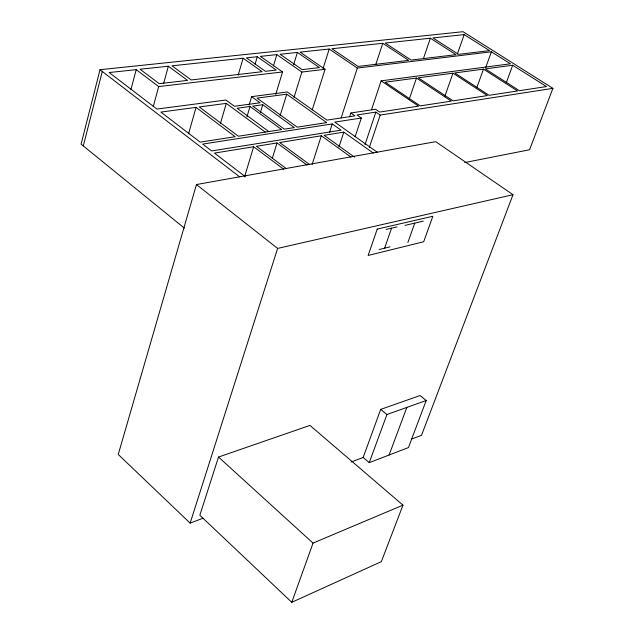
<?xml version="1.0" encoding="UTF-8"?>
<svg xmlns="http://www.w3.org/2000/svg" width="634" height="634" viewBox="0 0 634 634"><rect width="100%" height="100%" fill="white"/><g stroke="black" fill="none" stroke-linecap="round" stroke-linejoin="round"><path stroke-width="0.95" d="M464.674 162.573L529.572 149.751L552.903 88.364L463.034 31.7L100.021 69.708L81.097 144.116L184.391 228.153M83.292 145.947L102.28 71.484L100.021 69.708M130.945 89.552L136.199 69.645L109.175 72.538L156.931 109.064L225.91 100.021L234.398 106.258L260.067 102.779L251.611 96.653L249.099 105.085M153.254 106.615L158.69 86.581L282.558 71.951L275.703 94.482M163.715 83.197L168.351 66.213L187.529 80.391L159.245 83.688L140.019 69.241L168.351 66.213M188.56 133.853L196.057 107.4L235.182 136.722L200.154 142.127L160.877 112.083L196.057 107.4M411.506 439.116L421.523 435.32L513.009 194.693L435.732 141.675L196.461 184.542L118.241 454.451L190.145 523.129L203.102 518.208M220.497 123.218L226.283 103.374L265.25 132.086M238.17 75.184L243.131 58.225L262.143 71.705L191.199 79.963L172.028 65.817L243.131 58.225M255.05 64.216L257.277 56.711L276.242 70.065L265.448 71.317L246.444 57.868L257.277 56.711M246.951 116.799L250.034 106.48L281.654 129.558L238.376 136.231L199.266 106.972L226.283 103.374M273.46 65.865L276.844 54.619L301.879 72.054L325.052 69.28L312.237 109.848M260.487 112.281L262.761 104.737L294.319 127.608L284.333 129.146L252.728 106.108L262.761 104.737M244.51 176.949L253.655 146.747L283.683 169.199M293.653 64.628L297.401 52.424L319.433 67.6L302.204 69.629L280.109 54.27L297.401 52.424M280.117 115.721L286.734 94.189L326.684 122.616L297.203 127.165L257.055 98.119L286.734 94.189M272.382 158.048L277.042 142.951L307.03 165.07M293.994 97.517L301.879 72.054M323.031 68.638L329.22 49.024L357.33 68.06L491.39 51.79L510.418 63.804L381.129 80.851L371.556 109.682M190.145 523.129L277.621 248.425L513.009 194.693M312.063 164.658L321.327 135.771L350.895 157.042M218.508 457.051L199.845 515.244L291.783 602.3L381.351 561.645L402.978 505.132L309.955 425.406L218.508 457.051L313.037 543.1L402.978 505.132M329.522 132.395L332.256 123.923L341.044 130.168L211.677 150.94L202.706 144.084L332.256 123.923M341.14 117.932L357.33 68.06M338.936 147.033L343.802 132.126L373.307 153.087M349.643 116.727L350.871 112.979L375.566 109.27L379.631 112.075L418.551 106.132L381.129 80.851M375.716 64.7L382.762 43.302L408.676 60.365L358.091 66.451L331.899 48.739L382.762 43.302M355.119 136.793L361.325 118.003L356.982 114.968L375.859 112.091L380.186 115.079L552.903 88.364M365.018 144.568L375.859 112.091M369.289 147.595L380.186 115.079M409.215 99.316L416.475 78.045L451.265 101.139L420.215 105.878L385.163 82.222L416.475 78.045M423.393 58.669L430.383 38.214L455.989 54.667L411.086 60.071L385.187 43.049L430.383 38.214M384.6 248.179L391.59 228.161M457.383 53.993L464.175 34.608L489.551 50.625L458.556 54.358L432.967 37.937L464.175 34.608M444.806 96.431L452.969 73.187L487.356 95.591L453.08 100.861L418.313 77.808L452.969 73.187M407.884 242.489L414.763 223.113M291.783 602.3L313.037 543.1M476.831 87.619L483.473 69.13L517.558 90.979L489.115 95.322L454.744 72.958L483.473 69.13M485.707 67.592L491.39 51.79M363.163 457.463L380.709 409.39L420.049 395.553L426.214 400.506L408.439 447.58L369.25 462.646L363.163 457.463L351.141 462.027M506.281 82.721L512.692 65.239L546.468 86.565L519.389 90.702L485.319 68.884L512.692 65.239M369.25 462.646L386.93 414.517L426.214 400.506M389.102 455.014L406.838 407.416M379.156 249.511L389.997 246.864M386.146 229.421L396.995 226.901M404.991 225.379L423.258 221.139M253.655 146.747L214.49 153.095L245.168 176.561M277.042 142.951L256.413 146.296L286.505 168.755M321.327 135.771L279.689 142.523L309.638 164.586M343.802 132.126L324.132 135.311L354.557 157.169M361.325 118.003L334.776 122.108L377.388 152.311M250.034 106.48L237.1 108.248L268.776 131.547M251.611 96.653L287.289 91.978L326.906 120.119L354.961 115.84L350.871 112.979M276.844 54.619L260.392 56.378L282.558 71.951M329.22 49.024L300.12 52.131L325.052 69.28M136.199 69.645L158.69 86.581M102.28 71.484L239.747 176.941M196.461 184.542L277.621 248.425M380.709 409.39L386.93 414.517M377.238 229.08L368.132 255.454L423.686 241.752L432.856 216.257L377.238 229.08"/></g></svg>
